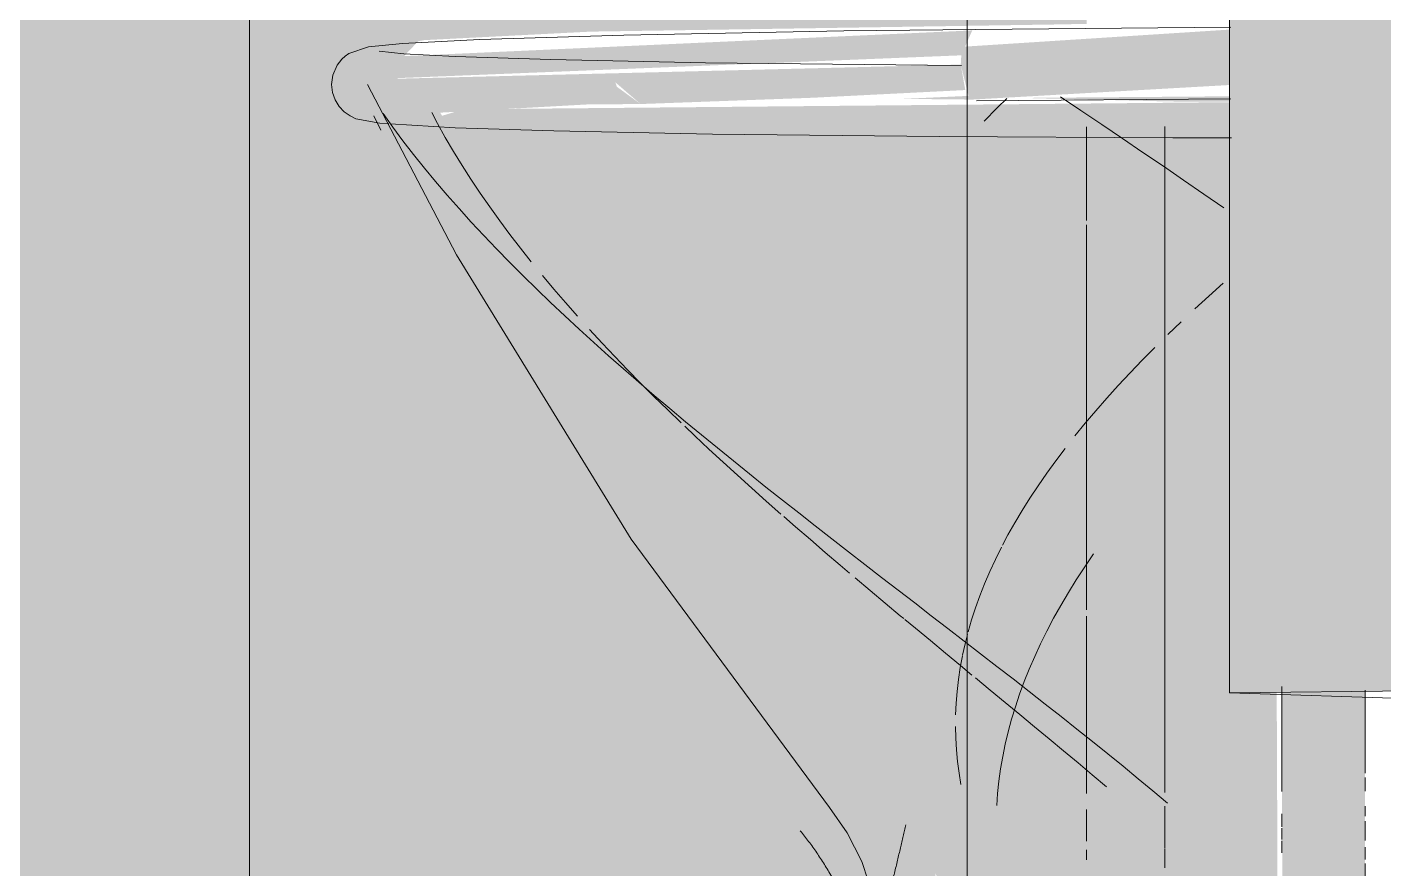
# Model space of a CAD drawing. Header units: inches. Extents: x 31213 to 31218, y -65 to 66.
# Drawn here: x 31217.605221 to 31217.610207, y 66.019777 to 66.022869 of the extents above; entities that cross this region are included whole.
import ezdxf

# ---------------------------------------------------------------- set-up
doc = ezdxf.new("R2010")
doc.units = ezdxf.units.IN
doc.header["$MEASUREMENT"] = 0
for name, color, linetype, lineweight in [('A-GLAZ-CURT', 52, 'Continuous', 9), ('A-WALL-PATT', 111, 'Continuous', 13), ('Q-SPCQ', 91, 'Continuous', 9), ('S-COLS', 52, 'Continuous', 9)]:
    doc.layers.add(name, color=color, linetype=linetype, lineweight=lineweight)

# ---------------------------------------------------------------- blocks, each defined once
blk = doc.blocks.new('FP_93-Looking South West')
at = {"layer": 'Q-SPCQ'}
for p, q in [((-31660.233631, 66.0225553), (-31660.2336098, 66.0225154)), ((-31660.2336098, 66.0225154), (-31660.233581, 66.022464)), ((-31660.233581, 66.022464), (-31660.2335509, 66.0224127)), ((-31660.2335509, 66.0224127), (-31660.2335194, 66.0223615)), ((-31660.2335194, 66.0223615), (-31660.2334867, 66.0223105)), ((-31660.2334867, 66.0223105), (-31660.2334527, 66.0222596)), ((-31660.2334527, 66.0222596), (-31660.2334175, 66.0222088)), ((-31660.2334175, 66.0222088), (-31660.2333811, 66.0221581)), ((-31660.2333811, 66.0221581), (-31660.2333435, 66.0221076)), ((-31660.2333435, 66.0221076), (-31660.2333048, 66.0220573)), ((-31660.2333048, 66.0220573), (-31660.233265, 66.022007)), ((-31660.2332241, 66.021957), (-31660.2331822, 66.021907)), ((-31660.2307219, 66.0219288), (-31660.2307749, 66.0218814)), ((-31660.2331822, 66.021907), (-31660.2331393, 66.0218572)), ((-31660.2307749, 66.0218814), (-31660.2308265, 66.021834)), ((-31660.2331393, 66.0218572), (-31660.2330954, 66.0218076)), ((-31660.2308769, 66.0217868), (-31660.2309259, 66.0217397)), ((-31660.2330507, 66.021758), (-31660.233005, 66.0217087)), ((-31660.233005, 66.0217087), (-31660.2329585, 66.0216594)), ((-31660.2329585, 66.0216594), (-31660.2329111, 66.0216104)), ((-31660.2309735, 66.0216927), (-31660.2310197, 66.0216459)), ((-31660.2329111, 66.0216104), (-31660.232863, 66.0215614)), ((-31660.2310197, 66.0216459), (-31660.2310646, 66.0215992)), ((-31660.232863, 66.0215614), (-31660.2328142, 66.0215127)), ((-31660.2310646, 66.0215992), (-31660.231108, 66.0215526)), ((-31660.2328142, 66.0215127), (-31660.2327646, 66.021464)), ((-31660.231108, 66.0215526), (-31660.23115, 66.0215061)), ((-31660.2327646, 66.021464), (-31660.2327144, 66.0214155)), ((-31660.2311905, 66.0214598), (-31660.2312296, 66.0214136)), ((-31660.23115, 66.0215061), (-31660.2311905, 66.0214598)), ((-31660.2312296, 66.0214136), (-31660.2312672, 66.0213675)), ((-31660.2327009, 66.0214027), (-31660.2326636, 66.0213672)), ((-31660.2326636, 66.0213672), (-31660.2326121, 66.021319)), ((-31660.2326121, 66.021319), (-31660.2325602, 66.021271)), ((-31660.2313033, 66.0213215), (-31660.2313379, 66.0212757)), ((-31660.2325602, 66.021271), (-31660.2325077, 66.0212231)), ((-31660.2313379, 66.0212757), (-31660.231371, 66.02123)), ((-31660.2325077, 66.0212231), (-31660.2324548, 66.0211754)), ((-31660.231371, 66.02123), (-31660.2314025, 66.0211844)), ((-31660.2324548, 66.0211754), (-31660.2324014, 66.0211278)), ((-31660.2314025, 66.0211844), (-31660.2314326, 66.021139)), ((-31660.2324014, 66.0211278), (-31660.2323477, 66.0210804)), ((-31660.2314326, 66.021139), (-31660.231461, 66.0210936)), ((-31660.2323375, 66.0210716), (-31660.2322936, 66.0210332)), ((-31660.231461, 66.0210936), (-31660.231488, 66.0210484)), ((-31660.2322936, 66.0210332), (-31660.2322392, 66.0209861)), ((-31660.231488, 66.0210484), (-31660.2315133, 66.0210034)), ((-31660.2322392, 66.0209861), (-31660.2321846, 66.0209391)), ((-31660.2315133, 66.0210034), (-31660.2315332, 66.0209658)), ((-31660.2321846, 66.0209391), (-31660.2321297, 66.0208924)), ((-31660.2315593, 66.0209136), (-31660.23158, 66.0208689)), ((-31660.2315371, 66.0209584), (-31660.2315593, 66.0209136)), ((-31660.2321297, 66.0208924), (-31660.2320955, 66.0208634)), ((-31660.23158, 66.0208689), (-31660.2315991, 66.0208243)), ((-31660.2320747, 66.0208457), (-31660.2320195, 66.0207993)), ((-31660.2315991, 66.0208243), (-31660.2316166, 66.0207799)), ((-31660.2320195, 66.0207993), (-31660.2319642, 66.0207529)), ((-31660.2316166, 66.0207799), (-31660.2316325, 66.0207356)), ((-31660.2319642, 66.0207529), (-31660.2319089, 66.0207068)), ((-31660.2316325, 66.0207356), (-31660.2316469, 66.0206914)), ((-31660.2319089, 66.0207068), (-31660.2318962, 66.0206962)), ((-31660.2318918, 66.0206925), (-31660.2318536, 66.0206608)), ((-31660.2316469, 66.0206914), (-31660.2316597, 66.0206473)), ((-31660.2318536, 66.0206608), (-31660.2317983, 66.020615)), ((-31660.2317983, 66.020615), (-31660.231743, 66.0205693)), ((-31660.2316622, 66.0206376), (-31660.2316709, 66.0206034)), ((-31660.231743, 66.0205693), (-31660.2316879, 66.0205238)), ((-31660.2316709, 66.0206034), (-31660.2316802, 66.0205612)), ((-31660.2316887, 66.0205158), (-31660.2316953, 66.0204723)), ((-31660.2316806, 66.0205595), (-31660.2316887, 66.0205158)), ((-31660.2316879, 66.0205238), (-31660.2316455, 66.0204888)), ((-31660.2316953, 66.0204723), (-31660.2317003, 66.0204288)), ((-31660.2316329, 66.0204784), (-31660.2315782, 66.0204333)), ((-31660.2317003, 66.0204288), (-31660.2317037, 66.0203855)), ((-31660.2315782, 66.0204333), (-31660.2315236, 66.0203882)), ((-31660.2317037, 66.0203855), (-31660.2317057, 66.0203423)), ((-31660.2315236, 66.0203882), (-31660.2314694, 66.0203434)), ((-31660.2314694, 66.0203434), (-31660.2314154, 66.0202987)), ((-31660.2317061, 66.0202993), (-31660.231705, 66.0202564)), ((-31660.2314154, 66.0202987), (-31660.2313618, 66.0202541)), ((-31660.231705, 66.0202564), (-31660.2317025, 66.0202135)), ((-31660.2317025, 66.0202135), (-31660.2316984, 66.0201709)), ((-31660.2313618, 66.0202541), (-31660.2313086, 66.0202098)), ((-31660.2316984, 66.0201709), (-31660.2316929, 66.0201283)), ((-31660.2313086, 66.0202098), (-31660.2312558, 66.0201656)), ((-31660.2312558, 66.0201656), (-31660.2312036, 66.0201215)), ((-31660.2316929, 66.0201283), (-31660.231686, 66.0200859)), ((-31660.2312036, 66.0201215), (-31660.2311518, 66.0200776))]:
    blk.add_line(p, q, dxfattribs=at)
blk = doc.blocks.new('FP_94-Looking South West')
at = {"layer": 'Q-SPCQ'}
for p, q in [((-31660.2315172, 66.022607), (-31660.2315528, 66.0225722)), ((-31660.2313201, 66.0226131), (-31660.2312453, 66.0225631)), ((-31660.2315528, 66.0225722), (-31660.2316013, 66.0225237)), ((-31660.2312453, 66.0225631), (-31660.2311688, 66.0225117)), ((-31660.2311688, 66.0225117), (-31660.2310928, 66.0224604)), ((-31660.2310928, 66.0224604), (-31660.2310172, 66.0224091)), ((-31660.2310172, 66.0224091), (-31660.2309421, 66.022358)), ((-31660.2309421, 66.022358), (-31660.2308677, 66.0223069)), ((-31660.2308677, 66.0223069), (-31660.2307938, 66.0222559)), ((-31660.2307938, 66.0222559), (-31660.2307205, 66.022205))]:
    blk.add_line(p, q, dxfattribs=at)
blk = doc.blocks.new('FP_95-Looking South West')
at = {"layer": 'Q-SPCQ'}
for p, q in [((-31660.2338439, 66.0225431), (-31660.2338183, 66.0224904)), ((-31660.2338097, 66.0225517), (-31660.2337738, 66.0225016)), ((-31660.2337738, 66.0225016), (-31660.2337365, 66.0224516)), ((-31660.2337365, 66.0224516), (-31660.2336978, 66.0224016)), ((-31660.2336978, 66.0224016), (-31660.2336579, 66.0223517)), ((-31660.2336579, 66.0223517), (-31660.2336166, 66.0223019)), ((-31660.2336166, 66.0223019), (-31660.2335742, 66.0222522)), ((-31660.2335742, 66.0222522), (-31660.2335305, 66.0222025)), ((-31660.2335305, 66.0222025), (-31660.2334856, 66.0221529)), ((-31660.2334856, 66.0221529), (-31660.2334396, 66.0221035)), ((-31660.2334396, 66.0221035), (-31660.2333925, 66.0220541)), ((-31660.2333925, 66.0220541), (-31660.2333443, 66.0220047)), ((-31660.2333443, 66.0220047), (-31660.2332951, 66.0219555)), ((-31660.2332951, 66.0219555), (-31660.2332449, 66.0219063)), ((-31660.2332449, 66.0219063), (-31660.2331938, 66.0218573)), ((-31660.2331938, 66.0218573), (-31660.2331418, 66.0218083)), ((-31660.2331418, 66.0218083), (-31660.2330889, 66.0217594)), ((-31660.2330889, 66.0217594), (-31660.2330352, 66.0217106)), ((-31660.2330352, 66.0217106), (-31660.2329807, 66.0216619)), ((-31660.2329807, 66.0216619), (-31660.2329255, 66.0216132)), ((-31660.2329255, 66.0216132), (-31660.2328696, 66.0215647)), ((-31660.2328696, 66.0215647), (-31660.232813, 66.0215162)), ((-31660.232813, 66.0215162), (-31660.2327559, 66.0214678)), ((-31660.2327559, 66.0214678), (-31660.2326981, 66.0214196)), ((-31660.2326981, 66.0214196), (-31660.2326399, 66.0213714)), ((-31660.2326399, 66.0213714), (-31660.2325812, 66.0213233)), ((-31660.2325812, 66.0213233), (-31660.232522, 66.0212753)), ((-31660.232522, 66.0212753), (-31660.2324625, 66.0212274)), ((-31660.2324625, 66.0212274), (-31660.2324026, 66.0211795)), ((-31660.2324026, 66.0211795), (-31660.2323424, 66.0211318)), ((-31660.2323424, 66.0211318), (-31660.232282, 66.0210842)), ((-31660.232282, 66.0210842), (-31660.2322214, 66.0210367)), ((-31660.2322214, 66.0210367), (-31660.2321606, 66.0209892)), ((-31660.2321606, 66.0209892), (-31660.2320997, 66.0209419)), ((-31660.2320997, 66.0209419), (-31660.2320387, 66.0208947)), ((-31660.231199, 66.0209335), (-31660.2312313, 66.020886)), ((-31660.2320387, 66.0208947), (-31660.2319777, 66.0208475)), ((-31660.2312313, 66.020886), (-31660.2312621, 66.0208387)), ((-31660.2319777, 66.0208475), (-31660.2319168, 66.0208005)), ((-31660.2312621, 66.0208387), (-31660.2312914, 66.0207914)), ((-31660.2319168, 66.0208005), (-31660.2318559, 66.0207536)), ((-31660.2312914, 66.0207914), (-31660.2313192, 66.0207443)), ((-31660.2318559, 66.0207536), (-31660.2317951, 66.0207068)), ((-31660.2313192, 66.0207443), (-31660.2313455, 66.0206973)), ((-31660.2317951, 66.0207068), (-31660.2317344, 66.02066)), ((-31660.2313455, 66.0206973), (-31660.2313702, 66.0206505)), ((-31660.2317344, 66.02066), (-31660.231674, 66.0206134)), ((-31660.231674, 66.0206134), (-31660.2316138, 66.0205669)), ((-31660.2313702, 66.0206505), (-31660.2313934, 66.0206038)), ((-31660.2316138, 66.0205669), (-31660.2315539, 66.0205205)), ((-31660.2313934, 66.0206038), (-31660.231415, 66.0205572)), ((-31660.2315539, 66.0205205), (-31660.2314943, 66.0204742)), ((-31660.231415, 66.0205572), (-31660.2314351, 66.0205107)), ((-31660.2314943, 66.0204742), (-31660.2314352, 66.020428)), ((-31660.2314537, 66.0204644), (-31660.2314707, 66.0204182)), ((-31660.2314351, 66.0205107), (-31660.2314537, 66.0204644)), ((-31660.2314707, 66.0204182), (-31660.2314862, 66.0203722)), ((-31660.2314352, 66.020428), (-31660.2313764, 66.020382)), ((-31660.2314862, 66.0203722), (-31660.2315001, 66.0203263)), ((-31660.2313764, 66.020382), (-31660.2313181, 66.020336)), ((-31660.2315001, 66.0203263), (-31660.2315125, 66.0202805)), ((-31660.2313181, 66.020336), (-31660.2312603, 66.0202902)), ((-31660.2315125, 66.0202805), (-31660.2315233, 66.0202349)), ((-31660.2312603, 66.0202902), (-31660.2312031, 66.0202444)), ((-31660.2315233, 66.0202349), (-31660.2315326, 66.0201895)), ((-31660.2312031, 66.0202444), (-31660.2311464, 66.0201988)), ((-31660.2315326, 66.0201895), (-31660.2315403, 66.0201441)), ((-31660.2311464, 66.0201988), (-31660.2310904, 66.0201533)), ((-31660.2315403, 66.0201441), (-31660.2315465, 66.020099)), ((-31660.2310904, 66.0201533), (-31660.231035, 66.0201079)), ((-31660.2315465, 66.020099), (-31660.2315513, 66.0200539)), ((-31660.231035, 66.0201079), (-31660.2309804, 66.0200627)), ((-31660.2315513, 66.0200539), (-31660.2315544, 66.0200091)), ((-31660.2309804, 66.0200627), (-31660.2309265, 66.0200175))]:
    blk.add_line(p, q, dxfattribs=at)
blk.add_polyline3d([(-31660.2321694, 66.0200017, 0), (-31660.2328985, 66.0209875, 0), (-31660.2335393, 66.0220324, 0), (-31660.2338669, 66.0226585, 0)], dxfattribs=at)
blk = doc.blocks.new('FP_97-Looking South West')
at = {"layer": 'Q-SPCQ'}
for p, q in [((-31660.2322764, 66.019916), (-31660.2322725, 66.0199113)), ((-31660.2318932, 66.0199176), (-31660.2318945, 66.0199124)), ((-31660.2318919, 66.0199228), (-31660.2318932, 66.0199176)), ((-31660.2318907, 66.0199279), (-31660.2318919, 66.0199228)), ((-31660.2318894, 66.019933), (-31660.2318907, 66.0199279)), ((-31660.2318881, 66.0199381), (-31660.2318894, 66.019933)), ((-31660.2322725, 66.0199113), (-31660.2322687, 66.0199065)), ((-31660.2322687, 66.0199065), (-31660.2322648, 66.0199016)), ((-31660.2322648, 66.0199016), (-31660.2322609, 66.0198968)), ((-31660.2322609, 66.0198968), (-31660.2322571, 66.0198919)), ((-31660.2322571, 66.0198919), (-31660.2322533, 66.0198869)), ((-31660.2322533, 66.0198869), (-31660.2322495, 66.019882)), ((-31660.2322495, 66.019882), (-31660.2322457, 66.019877)), ((-31660.2322457, 66.019877), (-31660.2322419, 66.0198719)), ((-31660.2322419, 66.0198719), (-31660.2322382, 66.0198669)), ((-31660.2322382, 66.0198669), (-31660.2322345, 66.0198618)), ((-31660.2319059, 66.0198642), (-31660.2319072, 66.0198587)), ((-31660.2319046, 66.0198697), (-31660.2319059, 66.0198642)), ((-31660.2319034, 66.0198752), (-31660.2319046, 66.0198697)), ((-31660.2319021, 66.0198806), (-31660.2319034, 66.0198752)), ((-31660.2319008, 66.019886), (-31660.2319021, 66.0198806)), ((-31660.2318995, 66.0198913), (-31660.2319008, 66.019886)), ((-31660.2318983, 66.0198966), (-31660.2318995, 66.0198913)), ((-31660.231897, 66.0199019), (-31660.2318983, 66.0198966)), ((-31660.2318957, 66.0199072), (-31660.231897, 66.0199019)), ((-31660.2318945, 66.0199124), (-31660.2318957, 66.0199072)), ((-31660.2322345, 66.0198618), (-31660.2322308, 66.0198567)), ((-31660.2322308, 66.0198567), (-31660.2322271, 66.0198515)), ((-31660.2322271, 66.0198515), (-31660.2322234, 66.0198463)), ((-31660.2322234, 66.0198463), (-31660.2322197, 66.0198411)), ((-31660.2322197, 66.0198411), (-31660.2322161, 66.0198358)), ((-31660.2322161, 66.0198358), (-31660.2322125, 66.0198306)), ((-31660.2322125, 66.0198306), (-31660.2322089, 66.0198253)), ((-31660.2322089, 66.0198253), (-31660.2322054, 66.0198199)), ((-31660.2322054, 66.0198199), (-31660.2322018, 66.0198146)), ((-31660.2322018, 66.0198146), (-31660.2321983, 66.0198092)), ((-31660.2319164, 66.0198194), (-31660.2319178, 66.0198137)), ((-31660.2319151, 66.0198251), (-31660.2319164, 66.0198194)), ((-31660.2319137, 66.0198308), (-31660.2319151, 66.0198251)), ((-31660.2319124, 66.0198364), (-31660.2319137, 66.0198308)), ((-31660.2319111, 66.0198421), (-31660.2319124, 66.0198364)), ((-31660.2319098, 66.0198476), (-31660.2319111, 66.0198421)), ((-31660.2319085, 66.0198532), (-31660.2319098, 66.0198476)), ((-31660.2319072, 66.0198587), (-31660.2319085, 66.0198532)), ((-31660.2321983, 66.0198092), (-31660.2321948, 66.0198038)), ((-31660.2321948, 66.0198038), (-31660.2321913, 66.0197983)), ((-31660.2321913, 66.0197983), (-31660.2321879, 66.0197928)), ((-31660.2321879, 66.0197928), (-31660.2321844, 66.0197874)), ((-31660.2321844, 66.0197874), (-31660.232181, 66.0197818)), ((-31660.232181, 66.0197818), (-31660.2321776, 66.0197763)), ((-31660.2321776, 66.0197763), (-31660.2321743, 66.0197707)), ((-31660.2321743, 66.0197707), (-31660.232171, 66.0197651)), ((-31660.232171, 66.0197651), (-31660.2321676, 66.0197595)), ((-31660.2319289, 66.0197671), (-31660.2319303, 66.0197612)), ((-31660.2319275, 66.019773), (-31660.2319289, 66.0197671)), ((-31660.231926, 66.0197789), (-31660.2319275, 66.019773)), ((-31660.2319246, 66.0197848), (-31660.231926, 66.0197789)), ((-31660.2319232, 66.0197906), (-31660.2319246, 66.0197848)), ((-31660.2319218, 66.0197964), (-31660.2319232, 66.0197906)), ((-31660.2319205, 66.0198022), (-31660.2319218, 66.0197964)), ((-31660.2319191, 66.019808), (-31660.2319205, 66.0198022)), ((-31660.2319178, 66.0198137), (-31660.2319191, 66.019808)), ((-31660.2321676, 66.0197595), (-31660.2321644, 66.0197539)), ((-31660.2321644, 66.0197539), (-31660.2321611, 66.0197482)), ((-31660.2321611, 66.0197482), (-31660.2321579, 66.0197426)), ((-31660.2321579, 66.0197426), (-31660.2321547, 66.0197369)), ((-31660.2321547, 66.0197369), (-31660.2321515, 66.0197311)), ((-31660.2321515, 66.0197311), (-31660.2321483, 66.0197254)), ((-31660.2321483, 66.0197254), (-31660.2321452, 66.0197196)), ((-31660.2321452, 66.0197196), (-31660.2321421, 66.0197138)), ((-31660.2319409, 66.0197192), (-31660.2319424, 66.0197131)), ((-31660.2319393, 66.0197252), (-31660.2319409, 66.0197192)), ((-31660.2319378, 66.0197313), (-31660.2319393, 66.0197252)), ((-31660.2319363, 66.0197373), (-31660.2319378, 66.0197313)), ((-31660.2319348, 66.0197433), (-31660.2319363, 66.0197373)), ((-31660.2319333, 66.0197493), (-31660.2319348, 66.0197433)), ((-31660.2319318, 66.0197553), (-31660.2319333, 66.0197493)), ((-31660.2319303, 66.0197612), (-31660.2319318, 66.0197553)), ((-31660.2321421, 66.0197138), (-31660.232139, 66.019708)), ((-31660.232139, 66.019708), (-31660.232136, 66.0197022)), ((-31660.232136, 66.0197022), (-31660.232133, 66.0196964)), ((-31660.232133, 66.0196964), (-31660.23213, 66.0196905)), ((-31660.23213, 66.0196905), (-31660.232127, 66.0196847)), ((-31660.232127, 66.0196847), (-31660.2321241, 66.0196788)), ((-31660.2321241, 66.0196788), (-31660.2321212, 66.0196729)), ((-31660.2321212, 66.0196729), (-31660.2321183, 66.019667)), ((-31660.2321183, 66.019667), (-31660.2321154, 66.019661)), ((-31660.2319539, 66.0196701), (-31660.2319556, 66.0196639)), ((-31660.2319522, 66.0196763), (-31660.2319539, 66.0196701)), ((-31660.2319505, 66.0196824), (-31660.2319522, 66.0196763)), ((-31660.2319489, 66.0196886), (-31660.2319505, 66.0196824)), ((-31660.2319472, 66.0196947), (-31660.2319489, 66.0196886)), ((-31660.2319456, 66.0197009), (-31660.2319472, 66.0196947)), ((-31660.231944, 66.019707), (-31660.2319456, 66.0197009)), ((-31660.2319424, 66.0197131), (-31660.231944, 66.019707)), ((-31660.2321154, 66.019661), (-31660.2321126, 66.0196551)), ((-31660.2321126, 66.0196551), (-31660.2321098, 66.0196491)), ((-31660.2321098, 66.0196491), (-31660.2321071, 66.0196431)), ((-31660.2321071, 66.0196431), (-31660.2321043, 66.0196372)), ((-31660.2319591, 66.0196514), (-31660.2319609, 66.0196452)), ((-31660.2319574, 66.0196576), (-31660.2319591, 66.0196514)), ((-31660.2319556, 66.0196639), (-31660.2319574, 66.0196576))]:
    blk.add_line(p, q, dxfattribs=at)
blk.add_polyline3d([(-31660.2320042, 66.019661, 0), (-31660.2320501, 66.019803, 0), (-31660.2321042, 66.0199087, 0), (-31660.2321694, 66.0200017, 0)], dxfattribs=at)
blk = doc.blocks.new('FP_101-Looking South West')
at = {"layer": 'A-WALL-PATT', "lineweight": 9}
blk.add_line((-31660.2316634, 65.9691262), (-31660.2316634, 66.1542365), dxfattribs=at)

msp = doc.modelspace()

# ---------------------------------------------------------------- hatches: boundary and pattern name
at = {"layer": 'Q-SPCQ', "lineweight": 5}
for points in [[(31217.6096392, 66.0204238), (31217.610508, 66.0204321), (31217.610508, 66.0359466), (31217.6096392, 66.0359989), (31217.6096392, 66.0221339)], [(31217.6063407, 66.0226592), (31217.6064444, 66.0226763), (31217.6072331, 66.0227082), (31217.6086541, 66.0227657), (31217.6086943, 66.0228572), (31217.6064025, 66.0227535)], [(31217.6086522, 66.0227317), (31217.6096442, 66.0227393), (31217.6096442, 66.0228605), (31217.6086598, 66.0227972), (31217.6086541, 66.0227657)], [(31217.6086943, 66.0226031), (31217.6096442, 66.0226569), (31217.6096442, 66.0227393), (31217.6086522, 66.0227317), (31217.6086806, 66.0226167)], [(31217.6096472, 66.0225955), (31217.6096472, 66.0226152), (31217.6088786, 66.0226092), (31217.6094209, 66.0225961), (31217.6095995, 66.0225955)], [(31217.6096472, 66.0224702), (31217.6096472, 66.0225935), (31217.6068245, 66.0225673), (31217.606673, 66.0225214), (31217.6070189, 66.022495), (31217.6073378, 66.022494), (31217.6081738, 66.0224732), (31217.6087724, 66.0224771), (31217.6095774, 66.0224716)], [(31217.6094015, 66.0161027), (31217.6094015, 66.0225005), (31217.6091148, 66.0224896), (31217.6091268, 66.0161101), (31217.6093906, 66.016103)], [(31217.6098316, 66.0160912), (31217.6098131, 66.0204445), (31217.609763, 66.0204546), (31217.609763, 66.0224932), (31217.6094015, 66.0224765), (31217.6094015, 66.0161027), (31217.6098046, 66.0160919)], [(31217.6101382, 66.016083), (31217.6101382, 66.0204335), (31217.6098316, 66.0204439), (31217.6098469, 66.0160908), (31217.6100964, 66.0160841)]]:
    msp.add_hatch(color=256, dxfattribs=at).paths.add_polyline_path(points, flags=0)
at = {"layer": 'Q-SPCQ', "lineweight": 5, "transparency": 33554496}
h = msp.add_hatch(color=256, dxfattribs=at)
h.paths.add_polyline_path([(31217.6088334, 66.016118), (31217.6088033, 66.0173889), (31217.6086963, 66.0183636), (31217.6084456, 66.01977), (31217.6082882, 66.0200198), (31217.6082706, 66.0200431), (31217.6073837, 66.0212969), (31217.6069319, 66.0220632), (31217.6066645, 66.0225434), (31217.6065867, 66.02256), (31217.6065085, 66.0226225), (31217.6064662, 66.0227), (31217.6065591, 66.0227978), (31217.6066792, 66.0228214), (31217.6072923, 66.0228528), (31217.6090033, 66.0228791), (31217.6091148, 66.0228813), (31217.6091148, 66.0276564), (31217.6012957, 66.0275547), (31217.6012957, 66.0220438), (31217.6029699, 66.0220612), (31217.6029699, 66.0163883), (31217.6012957, 66.0163754), (31217.6012957, 66.0163203), (31217.6088329, 66.016118)], flags=0)
h.paths.add_polyline_path([(31217.6012957, 66.0170052), (31217.6024001, 66.0170141), (31217.6024001, 66.0214251), (31217.6012957, 66.0214139), (31217.6012957, 66.0178604)], flags=0)
at = {"layer": 'Q-SPCQ', "lineweight": 5}
h = msp.add_hatch(color=256, dxfattribs=at)
h.paths.add_polyline_path([(31217.6065025, 66.0225194), (31217.6065361, 66.0225511), (31217.6065015, 66.0225575), (31217.6064466, 66.0225511), (31217.6065018, 66.0225198)], flags=0)
h.paths.add_polyline_path([(31217.6066669, 66.022551), (31217.607336, 66.0225884), (31217.6074092, 66.0225875), (31217.607383, 66.0226663), (31217.6074756, 66.0225867), (31217.608107, 66.0226098), (31217.6086688, 66.0226381), (31217.6086522, 66.0227317), (31217.6064444, 66.0226763), (31217.6063407, 66.0226592), (31217.606426, 66.0225628)], flags=0)
h = msp.add_hatch(color=256, dxfattribs=at)
h.paths.add_polyline_path([(31217.6065503, 66.02252), (31217.6065623, 66.0225512), (31217.6065385, 66.0225411)], flags=0)
h.paths.add_polyline_path([(31217.6070646, 66.0225918), (31217.6070899, 66.0225841), (31217.6074756, 66.0225867), (31217.6073562, 66.0226738), (31217.6074092, 66.0225875), (31217.607336, 66.0225884)], flags=0)
h.paths.add_polyline_path([(31217.6086943, 66.0226031), (31217.6086806, 66.0226167), (31217.6084407, 66.0226057)], flags=0)
at = {"layer": 'Q-SPCQ', "lineweight": 5, "transparency": 33554496}
for points in [[(31217.6091148, 66.0161104), (31217.6091056, 66.022503), (31217.6079033, 66.022514), (31217.6072923, 66.0225154), (31217.6068969, 66.0225428), (31217.6066942, 66.0225428), (31217.6074286, 66.0212898), (31217.6081235, 66.0202912), (31217.6084457, 66.0197942), (31217.6085111, 66.0195887), (31217.6087583, 66.0180804), (31217.6089071, 66.0163893), (31217.6088339, 66.0171243), (31217.60886, 66.0161173), (31217.6091123, 66.0161105)], [(31217.6094185, 66.0161023), (31217.6094185, 66.0225001), (31217.6091319, 66.0224896), (31217.6091627, 66.0161092), (31217.6094077, 66.0161026)], [(31217.6088338, 66.0169917), (31217.6088033, 66.0176591), (31217.6086516, 66.0188103), (31217.6084402, 66.0198154), (31217.60837, 66.0199651), (31217.6081235, 66.0202912), (31217.6073764, 66.0213714), (31217.6068686, 66.02223), (31217.6076277, 66.0209153), (31217.6084685, 66.0197231), (31217.6084685, 66.0196773), (31217.608743, 66.0179768), (31217.6088329, 66.0170037)]]:
    msp.add_hatch(color=256, dxfattribs=at).paths.add_polyline_path(points, flags=0)
at = {"layer": 'S-COLS', "lineweight": 5}
h = msp.add_hatch(color=256, dxfattribs=at)
h.paths.add_polyline_path([(31217.6089359, 66.0161327), (31217.6089353, 66.0161811), (31217.6083061, 66.0161496), (31217.6089353, 66.0161328)], flags=0)
h.paths.add_polyline_path([(31217.6079481, 66.0271732), (31217.6082596, 66.0274635), (31217.6082687, 66.0274635), (31217.6082543, 66.0275168), (31217.6081791, 66.0274324)], flags=0)
h.paths.add_polyline_path([(31217.6079481, 66.0161592), (31217.6079481, 66.0164303), (31217.6089353, 66.0170193), (31217.6087986, 66.0183804), (31217.6085476, 66.0197881), (31217.6083901, 66.0200381), (31217.6083725, 66.0200614), (31217.6074847, 66.0213163), (31217.6069158, 66.0222929), (31217.6067332, 66.0225636), (31217.6066869, 66.0225806), (31217.60659, 66.0226642), (31217.6065663, 66.0227208), (31217.6066594, 66.0228186), (31217.6067795, 66.0228423), (31217.6074268, 66.0228748), (31217.6091059, 66.0229), (31217.6092175, 66.0229022), (31217.6092175, 66.0264891), (31217.6079481, 66.0271732), (31217.6079481, 66.0276642), (31217.6060382, 66.0276393), (31217.6060382, 66.0176614), (31217.606244, 66.0176022), (31217.6060382, 66.0174405), (31217.6060382, 66.0162105), (31217.6076163, 66.0161682)], flags=0)
h.paths.add_polyline_path([(31217.6113154, 66.0233075), (31217.6121515, 66.0359341), (31217.6117241, 66.0359598), (31217.6110121, 66.0351737), (31217.6110378, 66.0236412), (31217.6111317, 66.0235283)], flags=0)
for points in [[(31217.6060382, 66.0162105), (31217.6060382, 66.0276393), (31217.6052214, 66.0276286), (31217.6052214, 66.0162324), (31217.6057212, 66.016219)], [(31217.6089362, 66.0170073), (31217.6089057, 66.0176753), (31217.6087539, 66.0188275), (31217.6085422, 66.0198335), (31217.608472, 66.0199834), (31217.6082252, 66.0203097), (31217.6074774, 66.0213909), (31217.6069629, 66.0222615), (31217.607729, 66.0209344), (31217.6085706, 66.0197412), (31217.6085706, 66.0196953), (31217.6088454, 66.0179932), (31217.6089353, 66.0170193)]]:
    msp.add_hatch(color=256, dxfattribs=at).paths.add_polyline_path(points, flags=0)
h = msp.add_hatch(color=256, dxfattribs=at)
h.paths.add_polyline_path([(31217.6092175, 66.0161252), (31217.6091884, 66.016183), (31217.6089621, 66.0161763), (31217.6089907, 66.0161313), (31217.609215, 66.0161252)], flags=0)
h.paths.add_polyline_path([(31217.608938, 66.016984), (31217.608946, 66.0169885), (31217.6089363, 66.0170065)], flags=0)
h.paths.add_polyline_path([(31217.6089624, 66.0170076), (31217.608935, 66.0173997), (31217.6089617, 66.0170168)], flags=0)
h.paths.add_polyline_path([(31217.6089714, 66.0170027), (31217.6092175, 66.0171404), (31217.6092083, 66.0225236), (31217.6080048, 66.0225346), (31217.6073933, 66.022536), (31217.6069975, 66.0225634), (31217.6067946, 66.0225635), (31217.6075297, 66.0213093), (31217.6082252, 66.0203097), (31217.6085478, 66.0198123), (31217.6086132, 66.0196066), (31217.6088607, 66.018097), (31217.6089626, 66.0171399)], flags=0)
h.paths.add_polyline_path([(31217.6110973, 66.0215844), (31217.611146, 66.0216295), (31217.6111569, 66.0216622), (31217.6112065, 66.0216622), (31217.6112113, 66.0218201), (31217.6111513, 66.0218391), (31217.6110973, 66.0219042), (31217.6110487, 66.0218591), (31217.6110309, 66.0217053), (31217.6110833, 66.0215892)], flags=0)

# ---------------------------------------------------------------- linework, layer by layer
at = {"layer": 'Q-SPCQ'}
for p, q in [((31217.6096392, 66.0204238), (31217.6096392, 66.0359989)), ((31217.6096441, 66.0228686), (31217.6087077, 66.0228611)), ((31217.6096441, 66.0226054), (31217.6087101, 66.022598)), ((31217.6091148, 66.0221583), (31217.6091148, 66.0225031)), ((31217.6091148, 66.0225031), (31217.6091148, 66.0221583)), ((31217.6094015, 66.0225045), (31217.6094015, 66.0200565)), ((31217.6094015, 66.0200565), (31217.6094015, 66.0225045)), ((31217.6091148, 66.0207282), (31217.6091148, 66.0221423)), ((31217.6091148, 66.0221423), (31217.6091148, 66.0207282)), ((31217.6091148, 66.0200529), (31217.6091148, 66.0207051)), ((31217.6091148, 66.0207051), (31217.6091148, 66.0200529)), ((31217.610508, 66.0204321), (31217.6096392, 66.0204238)), ((31217.6225683, 66.0199855), (31217.6096392, 66.0204238)), ((31217.6098316, 66.0200603), (31217.6098316, 66.0204469)), ((31217.6101382, 66.0204335), (31217.6101382, 66.0201287)), ((31217.6101382, 66.0201117), (31217.6101382, 66.0200624)), ((31217.6091148, 66.0198786), (31217.6091148, 66.0199949)), ((31217.6091148, 66.0199949), (31217.6091148, 66.0198786)), ((31217.6094015, 66.0200064), (31217.6094015, 66.0198515)), ((31217.6094015, 66.0198515), (31217.6094015, 66.0200064)), ((31217.6098316, 66.0199305), (31217.6098316, 66.0199783)), ((31217.6101382, 66.0200065), (31217.6101382, 66.0199703)), ((31217.6098316, 66.019884), (31217.6098316, 66.0199258)), ((31217.6101382, 66.0199512), (31217.6101382, 66.0198805)), ((31217.6098316, 66.0198358), (31217.6098316, 66.0198794)), ((31217.6091148, 66.01981), (31217.6091148, 66.0198466)), ((31217.6091148, 66.0198466), (31217.6091148, 66.01981)), ((31217.6094015, 66.0198492), (31217.6094015, 66.0197804)), ((31217.6094015, 66.0197804), (31217.6094015, 66.0198492)), ((31217.6101382, 66.0198562), (31217.6101382, 66.019811)), ((31217.6101382, 66.0197965), (31217.6101382, 66.0197316))]:
    msp.add_line(p, q, dxfattribs=at)
for points in [[(31217.6087077, 66.0228611, 0), (31217.6082221, 66.0228551, 0), (31217.6074137, 66.0228401, 0), (31217.6068853, 66.0228242, 0), (31217.6066002, 66.0228096, 0), (31217.6064762, 66.022797, 0), (31217.6064039, 66.0227726, 0), (31217.6063898, 66.0227626, 0), (31217.6063778, 66.0227516, 0), (31217.6063602, 66.0227291, 0), (31217.6063445, 66.0226926, 0), (31217.6063401, 66.0226589, 0)], [(31217.6065152, 66.0227811, 0), (31217.6065153, 66.0227805, 0), (31217.6066052, 66.0227718, 0), (31217.6067938, 66.0227618, 0), (31217.6071453, 66.0227502, 0), (31217.6077144, 66.0227387, 0), (31217.6085298, 66.0227291, 0), (31217.6086549, 66.0227283, 0)], [(31217.6063401, 66.0226589, 0), (31217.6063435, 66.0226295, 0), (31217.606353, 66.022602, 0), (31217.606368, 66.0225777, 0), (31217.6063869, 66.0225579, 0), (31217.6064079, 66.0225431, 0), (31217.6064298, 66.0225328, 0), (31217.6065169, 66.0225162, 0), (31217.6065505, 66.0225142, 0)], [(31217.6065548, 66.0225139, 0), (31217.6067944, 66.0224995, 0), (31217.607157, 66.022488, 0), (31217.6077403, 66.0224765, 0), (31217.6085723, 66.0224671, 0), (31217.6094315, 66.0224625, 0), (31217.6096471, 66.0224622, 0)]]:
    msp.add_polyline3d(points, dxfattribs=at)
at = {"layer": 'S-COLS'}
msp.add_line((31217.6060382, 66.0276393), (31217.6060382, 66.0162105), dxfattribs=at)

# ---------------------------------------------------------------- block references
at = {"layer": 'A-GLAZ-CURT'}
msp.add_blockref('FP_101-Looking South West', (62877.8403389, 0), dxfattribs=at)
at = {"layer": 'Q-SPCQ'}
for name in ['FP_95-Looking South West', 'FP_94-Looking South West', 'FP_93-Looking South West', 'FP_97-Looking South West']:
    msp.add_blockref(name, (62877.8403389, 0), dxfattribs=at)

doc.saveas('drawing.dxf')
